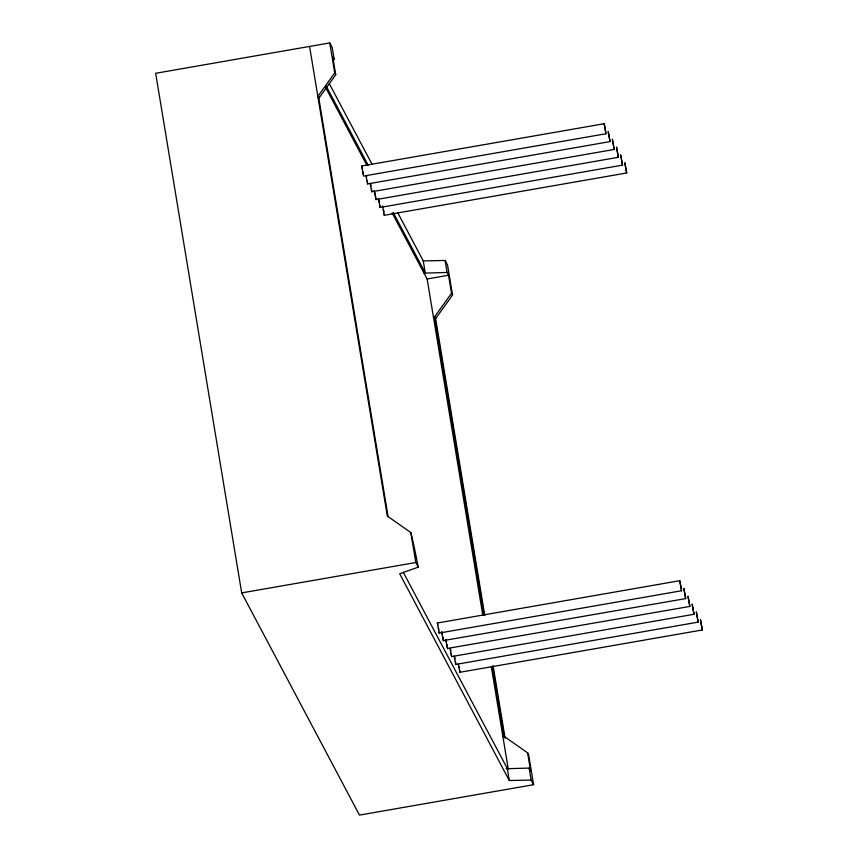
<?xml version="1.0" encoding="UTF-8"?>
<svg xmlns="http://www.w3.org/2000/svg" width="858" height="858" viewBox="0 0 858 858"><rect width="100%" height="100%" fill="white"/><g stroke="black" fill="none" stroke-linecap="round" stroke-linejoin="round"><path stroke-width="1.29" d="M361.69 166.012L363.502 176.072L605.877 133.762L605.383 129.504L604.15 123.734L361.69 166.012L362.537 169.219M610.038 141.602L608.225 131.553L610.038 141.602L367.653 183.912L367.363 180.931M614.189 149.453L612.387 139.393L614.189 149.453L371.814 191.752L371.514 188.771M618.35 157.293L616.537 147.233L618.35 157.293L375.976 199.603L375.675 196.611M622.511 165.133L620.699 155.073L622.511 165.133L380.126 207.443L379.987 205.577M626.662 172.973L624.849 162.923L626.662 172.973L384.287 215.283L384.255 214.339M437.344 623.005L439.157 633.065L681.531 590.754L681.241 587.762L679.718 580.705L437.344 623.005L437.955 625.053M439.157 633.065L439.124 632.121M685.692 598.594L683.88 588.545L685.692 598.594L443.329 640.594M689.843 606.434L688.041 596.385L689.843 606.434L447.49 648.433M694.004 614.285L692.192 604.225L694.004 614.285L451.63 656.585L451.329 653.603M698.165 622.125L696.353 612.065L698.165 622.125L455.78 664.435L455.491 661.443M702.316 629.965L700.503 619.916L702.316 629.965L459.942 672.275L459.802 670.409M604.15 123.734L605.877 133.762M679.718 580.705L681.531 590.754M329.772 42.9L334.738 72.887L317.846 96.407L318.833 98.252L335.725 74.743L332.743 56.746L334.212 59.524L332.228 47.533L329.772 42.9L155.663 73.295L241.688 592.91L359.47 815.1L533.579 784.705L528.614 754.718L527.627 752.874L504.129 736.4L502.895 736.614M397.586 212.462L423.262 260.907L445.098 260.467L447.082 272.458L448.562 275.236L451.544 293.232L434.652 316.741L433.419 316.956M484.791 615.529L435.628 318.597L452.52 295.077L447.554 265.09L445.098 260.467M309.577 46.429L387.323 516.066L410.832 532.528C413.685 543.94 415.969 555.544 418.254 567.149L399.689 573.755L509.287 780.512L531.123 780.072L533.579 784.705M424.024 273.112L447.082 272.458M392.085 212.859L427.134 278.979L448.562 275.236M241.688 592.91L415.798 562.516L418.254 567.149M506.07 768.736L529.139 768.082L530.609 770.859L527.627 752.874M443.307 640.905L441.538 631.799M447.468 648.745L445.688 639.639M451.63 656.585L449.957 648.391M455.78 664.435L454.107 656.241M459.942 672.275L458.269 664.081M334.738 72.887L335.725 74.743M451.544 293.232L452.52 295.077M329.322 83.676L371.911 164.017M326.297 86.229L368.264 165.379M393.307 212.645L425.257 272.898L423.262 260.907M325.697 87.623L367.031 165.594M435.628 318.597L434.652 316.741L484.03 614.993M403.335 572.393L507.303 768.521L509.287 780.512M384.212 215.251L382.507 206.177M380.051 207.411L378.346 198.337M375.89 199.571L374.195 190.487M371.739 191.731L370.141 183.558M367.578 183.88L365.98 175.718M382.872 206.317L383.086 207.271M446.053 639.778L446.503 641.891M441.891 631.938L442.353 634.051M370.613 183.741L371.096 186.186M366.452 175.901L366.698 177.059M454.579 656.413L455.062 658.858M450.429 648.573L450.9 651.018M379.161 200.579L379.633 203.185M375.01 192.739L375.472 195.345M383.558 209.706L383.987 212.291M459.212 666.698L459.448 668.017M438.427 627.488L438.856 630.072M529.139 768.082L531.123 780.072M493.093 665.679L505.105 738.255M492.546 666.462L504.129 736.4M427.134 278.979L482.797 615.207M491.312 666.677L508.311 769.369M410.832 532.528L415.798 562.516M318.415 95.753L388.084 516.591M446.975 644.497L447.436 647.801M442.814 636.647L443.178 639.049M363.009 171.814L363.363 174.217"/></g></svg>
